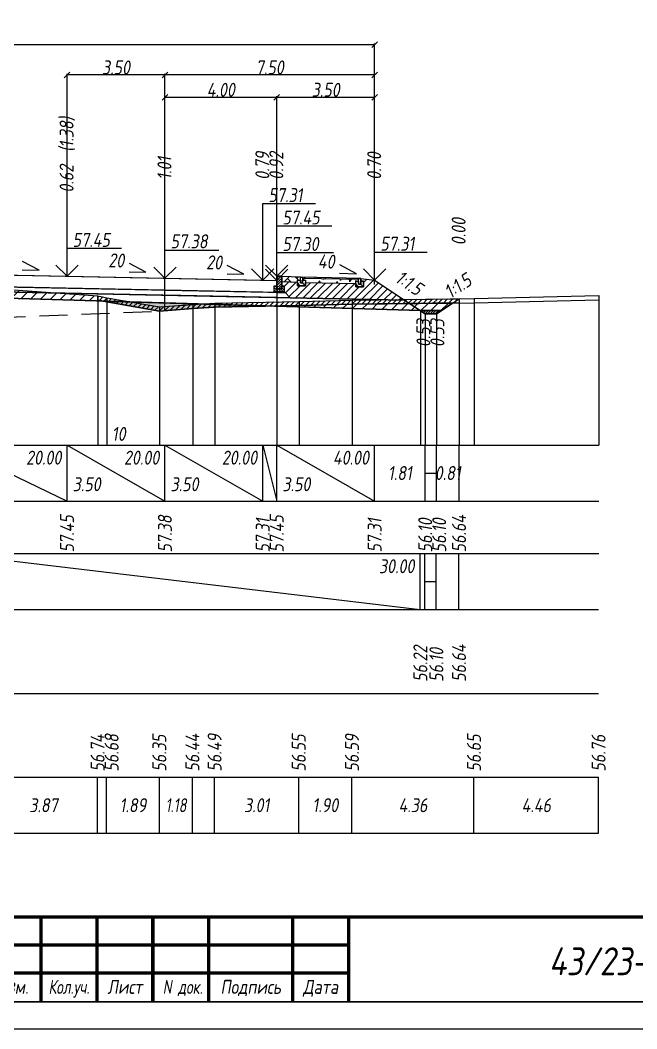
# Model space of a CAD drawing. Extents: x -717 to 1451, y -133302 to 233.
# Drawn here: x 206.2 to 316.5, y -70981.4 to -70801 of the extents above; entities that cross this region are included whole.
import ezdxf
from ezdxf.enums import TextEntityAlignment as Align

# ---------------------------------------------------------------- set-up
doc = ezdxf.new("R2010")
doc.units = 0
doc.linetypes.add('штриховая', pattern=[0.75, 0.5, -0.25])
for name, color, linetype in [('Зарамочное оформление', 7, 'Continuous'), ('Интерполированный поперечник', 2, 'Continuous'), ('КОД_399', 252, 'Continuous'), ('Код_510', 7, 'Continuous'), ('Код_514', 1, 'Continuous'), ('Код_516', 1, 'Continuous'), ('Контур_0', 7, 'Continuous'), ('Контур_2660', 7, 'Continuous'), ('Контур_2665', 7, 'Continuous'), ('Контур_400', 7, 'Continuous'), ('Контур_508', 7, 'Continuous'), ('Контур_512', 7, 'Continuous'), ('Контур_513', 7, 'Continuous'), ('Красный поперечник', 1, 'Continuous'), ('Объём_2501', 7, 'Continuous'), ('Объём_2650', 7, 'Continuous'), ('Объём_2660', 7, 'Continuous'), ('Объём_2661', 7, 'Continuous'), ('Объём_2662', 7, 'Continuous'), ('Объём_2663', 7, 'Continuous'), ('Объём_2664', 7, 'Continuous'), ('Объём_2665', 7, 'Continuous'), ('Объём_2666', 7, 'Continuous'), ('Объём_2667', 7, 'Continuous'), ('Объём_2668', 7, 'Continuous'), ('Объём_2669', 7, 'Continuous'), ('Объём_2675', 7, 'Continuous'), ('Откосы', 7, 'Continuous'), ('Отметки покрытия', 7, 'Continuous'), ('Рабочие отметки', 7, 'Continuous'), ('Рабочие отметки доп.', 7, 'Continuous'), ('Слои выравнивания', 7, 'Continuous'), ('Таблица', 7, 'Continuous'), ('Уклоны проезжей части', 7, 'Continuous'), ('Черный поперечник', 3, 'Continuous')]:
    doc.layers.add(name, color=color, linetype=linetype)
for name, color, linetype, true_color in [('Контур_2540', 2, 'Continuous', 0xffff00), ('Контур_2562', 3, 'Continuous', 0x00ff00), ('Контур_2570', 7, 'Continuous', 0x80ff00), ('Контур_2736', 4, 'Continuous', 0x00ffff), ('Контур_2737', 4, 'Continuous', 0x00ffff), ('Контур_2738', 4, 'Continuous', 0x00ffff), ('Контур_2739', 4, 'Continuous', 0x00ffff), ('Контур_2741', 4, 'Continuous', 0x00ffff), ('Контур_2742', 4, 'Continuous', 0x00ffff), ('Контур_2743', 4, 'Continuous', 0x00ffff), ('Контур_2744', 7, 'Continuous', 0xa4ffff), ('Контур_2745', 7, 'Continuous', 0xa4ffff), ('Контур_2747', 4, 'Continuous', 0x00ffff), ('Контур_2748', 4, 'Continuous', 0x00ffff), ('Контур_2749', 4, 'Continuous', 0x00ffff), ('Контур_2750', 4, 'Continuous', 0x00ffff), ('Контур_2751', 4, 'Continuous', 0x00ffff), ('Контур_2752', 4, 'Continuous', 0x00ffff), ('Контур_402', 7, 'Continuous', 0xff6464), ('Контур_703', 4, 'Continuous', 0x00ffff), ('Контур_705', 4, 'Continuous', 0x00ffff), ('Контур_707', 4, 'Continuous', 0x00ffff), ('Контур_720', 131, 'Continuous', 0xaaffff), ('Объём_2500', 7, 'Continuous', 0xc0c0c0), ('Объём_2520', 7, 'Continuous', 0x80ffff), ('Объём_2540', 2, 'Continuous', 0xffff00), ('Объём_2562', 3, 'Continuous', 0x00ff00), ('Объём_2563', 7, 'Continuous', 0xff8000), ('Объём_2570', 7, 'Continuous', 0x80ff00), ('Объём_2600', 7, 'Continuous', 0x808000), ('Объём_2620', 2, 'Continuous', 0xffff00), ('Объём_2746', 2, 'Continuous', 0xffff00)]:
    doc.layers.add(name, color=color, linetype=linetype, true_color=true_color)
doc.styles.get("Standard").update_dxf_attribs({"font": 'txt', "height": 2.5})
doc.styles.add('М', font='romand.shx', dxfattribs={"width": 0.8, "oblique": 10, "height": 2.5})
doc.dimstyles.get("Standard").update_dxf_attribs({"dimtxt": 0.18, "dimasz": 0.18, "dimexe": 0.18, "dimexo": 0.0625, "dimgap": 0.09, "dimtad": 0, "dimtih": 1, "dimtoh": 1, "dimdec": 4, "dimzin": 0, "dimdsep": 46, "dimtxsty": 'Standard', "dimcen": 0.09, "dimadec": 0, "dimazin": 0, "dimtfac": 1, "dimtdec": 4, "dimtofl": 0, "dimtmove": 0, "dimatfit": 3, "dimfxl": 1, "dimtolj": 1, "dimtzin": 0, "dimarcsym": 0})

# ---------------------------------------------------------------- blocks, each defined once
blk = doc.blocks.new('Штамп')
at = {"linetype": 'Continuous'}
blk.add_wipeout([(199.95, -411.25), (384.95, -411.25), (384.95, -426.25), (199.95, -426.25)], dxfattribs=at).dxf.layer = 'Зарамочное оформление'
at = {"layer": 'Зарамочное оформление', "linetype": 'Continuous', "lineweight": -3, "const_width": 0.6, "flags": 128}
for points in [[(199.95, -426.25), (199.95, -411.25), (384.95, -411.25)], [(209.95, -411.25), (209.95, -426.25)], [(219.95, -411.25), (219.95, -426.25)], [(229.95, -411.25), (229.95, -426.25)], [(239.95, -411.25), (239.95, -426.25)], [(254.95, -411.25), (254.95, -426.25)], [(264.95, -411.25), (264.95, -426.25)], [(374.95, -411.25), (374.95, -426.25)], [(199.95, -416.25), (264.95, -416.25)], [(374.95, -418.25), (384.95, -418.25)], [(199.95, -421.25), (264.95, -421.25)]]:
    blk.add_lwpolyline(points, dxfattribs=at)
at = {"linetype": 'Continuous', "insert": (319.95, -419.17), "char_height": 5, "width": 110, "attachment_point": 5, "style": 'М'}
blk.add_mtext('{\\Q10;\\W0.8;43/23-Р-ЗП2-1}', dxfattribs=at)
at = {"layer": 'Зарамочное оформление', "linetype": 'Continuous', "style": 'М', "oblique": 10}
for s, width, p in [('Лист', 0.8, (379.95, -414.66)), ('Изм.', 0.8, (204.95, -423.75)), ('Кол.уч.', 0.7, (214.95, -423.75)), ('Лист', 0.8, (224.95, -423.75)), ('N док.', 0.7, (235.28, -423.75)), ('Подпись', 0.8, (247.45, -423.75)), ('Дата', 0.8, (259.95, -423.75))]:
    blk.add_text(s, height=2.5, dxfattribs=dict(at, width=width)).set_placement(p, align=Align.MIDDLE_CENTER)
blk = doc.blocks.new('шифр')
blk.add_blockref('Штамп', (0, -70610))
blk = doc.blocks.new('_Oblique')
at = {"color": 0, "linetype": 'ByBlock', "lineweight": -2}
blk.add_line((-0.5, -0.5), (0.5, 0.5), dxfattribs=at)
blk = doc.blocks.new('*D3410')
at = {"color": 0, "lineweight": -2, "transparency": 16777216}
for p, q in [((252.11, -70847.55), (252.11, -70814.6)), ((252.11, -70814.78), (269.61, -70814.78)), ((269.61, -70847.5), (269.61, -70814.6))]:
    blk.add_line(p, q, dxfattribs=at)
at = {"layer": 'Defpoints', "color": 0, "transparency": 16777216}
for p in [(269.61, -70814.78), (252.11, -70847.61), (269.61, -70847.56)]:
    blk.add_point(p, dxfattribs=at)
at = {"color": 0, "lineweight": -2, "transparency": 16777216, "rotation": 180}
blk.add_blockref('_Oblique', (252.11, -70814.78), dxfattribs=at)
at = {"color": 0, "lineweight": -2, "transparency": 16777216}
blk.add_blockref('_Oblique', (269.61, -70814.78), dxfattribs=at)
at = {"color": 0, "transparency": 16777216, "insert": (260.86, -70813.44), "char_height": 2.5, "width": 9.5833, "attachment_point": 5, "style": 'М'}
blk.add_mtext('\\A1;3.50', dxfattribs=at)
blk = doc.blocks.new('*D3412')
at = {"color": 0, "lineweight": -2, "transparency": 16777216}
for p, q in [((232.11, -70847.15), (232.11, -70814.6)), ((232.11, -70814.78), (252.11, -70814.78)), ((252.11, -70847.55), (252.11, -70814.6))]:
    blk.add_line(p, q, dxfattribs=at)
at = {"layer": 'Defpoints', "color": 0, "transparency": 16777216}
for p in [(252.11, -70814.78), (232.11, -70847.21), (252.11, -70847.61)]:
    blk.add_point(p, dxfattribs=at)
at = {"color": 0, "lineweight": -2, "transparency": 16777216, "rotation": 180}
blk.add_blockref('_Oblique', (232.11, -70814.78), dxfattribs=at)
at = {"color": 0, "lineweight": -2, "transparency": 16777216}
blk.add_blockref('_Oblique', (252.11, -70814.78), dxfattribs=at)
at = {"color": 0, "transparency": 16777216, "insert": (242.11, -70813.44), "char_height": 2.5, "width": 9.1667, "attachment_point": 5, "style": 'М'}
blk.add_mtext('\\A1;4.00', dxfattribs=at)
blk = doc.blocks.new('*D3414')
at = {"color": 0, "lineweight": -2, "transparency": 16777216}
for p, q in [((214.61, -70846.8), (214.61, -70810.6)), ((232.11, -70810.78), (214.61, -70810.78)), ((232.11, -70847.15), (232.11, -70810.6))]:
    blk.add_line(p, q, dxfattribs=at)
at = {"layer": 'Defpoints', "color": 0, "transparency": 16777216}
for p in [(214.61, -70810.78), (214.61, -70846.86), (232.11, -70847.21)]:
    blk.add_point(p, dxfattribs=at)
at = {"color": 0, "lineweight": -2, "transparency": 16777216, "rotation": 180}
blk.add_blockref('_Oblique', (214.61, -70810.78), dxfattribs=at)
at = {"color": 0, "lineweight": -2, "transparency": 16777216}
blk.add_blockref('_Oblique', (232.11, -70810.78), dxfattribs=at)
at = {"color": 0, "transparency": 16777216, "insert": (223.36, -70809.44), "char_height": 2.5, "width": 9.5833, "attachment_point": 5, "style": 'М'}
blk.add_mtext('\\A1;3.50', dxfattribs=at)
blk = doc.blocks.new('*D3415')
at = {"color": 0, "lineweight": -2, "transparency": 16777216}
for p, q in [((232.11, -70847.15), (232.11, -70810.6)), ((269.61, -70810.78), (232.11, -70810.78)), ((269.61, -70848.25), (269.61, -70810.6))]:
    blk.add_line(p, q, dxfattribs=at)
at = {"layer": 'Defpoints', "color": 0, "transparency": 16777216}
for p in [(232.11, -70810.78), (232.11, -70847.21), (269.61, -70848.31)]:
    blk.add_point(p, dxfattribs=at)
at = {"color": 0, "lineweight": -2, "transparency": 16777216, "rotation": 180}
blk.add_blockref('_Oblique', (232.11, -70810.78), dxfattribs=at)
at = {"color": 0, "lineweight": -2, "transparency": 16777216}
blk.add_blockref('_Oblique', (269.61, -70810.78), dxfattribs=at)
at = {"color": 0, "transparency": 16777216, "insert": (250.86, -70809.44), "char_height": 2.5, "width": 9.5833, "attachment_point": 5, "style": 'М'}
blk.add_mtext('\\A1;7.50', dxfattribs=at)
blk = doc.blocks.new('*D3417')
at = {"color": 0, "lineweight": -2, "transparency": 16777216}
for p, q in [((118.11, -70848.25), (118.11, -70805.17)), ((118.11, -70805.35), (269.61, -70805.35)), ((269.61, -70848.25), (269.61, -70805.17))]:
    blk.add_line(p, q, dxfattribs=at)
at = {"layer": 'Defpoints', "color": 0, "transparency": 16777216}
for p in [(269.61, -70805.35), (118.11, -70848.31), (269.61, -70848.31)]:
    blk.add_point(p, dxfattribs=at)
at = {"color": 0, "lineweight": -2, "transparency": 16777216, "rotation": 180}
blk.add_blockref('_Oblique', (118.11, -70805.35), dxfattribs=at)
at = {"color": 0, "lineweight": -2, "transparency": 16777216}
blk.add_blockref('_Oblique', (269.61, -70805.35), dxfattribs=at)
at = {"color": 0, "transparency": 16777216, "insert": (193.86, -70804.01), "char_height": 2.5, "width": 11.6667, "attachment_point": 5, "style": 'М'}
blk.add_mtext('\\A1;30.30', dxfattribs=at)
blk = doc.blocks.new('БР100.30.18')
at = {"linetype": 'Continuous', "lineweight": 13}
h = blk.add_hatch(dxfattribs=at)
h.set_pattern_fill('ANSI35', scale=5)
h.set_pattern_definition([(45, (-1504.996, -4799.2297), (-0.88388348, 0.88388348), []), (45, (-1504.1121, -4799.2297), (-0.88388348, 0.88388348), [1.5625, -0.3125, 0, -0.3125])])
h.paths.add_polyline_path([(0.3, 3.47), (1.8, 3.47), (1.8, -1.03), (0, -1.03), (0, 1.97)])
h = blk.add_hatch(dxfattribs=at)
h.set_pattern_fill('ANSI35', scale=5, angle=90)
h.set_pattern_definition([(135, (-1504.996, -4800.7297), (-0.88388348, -0.88388348), []), (135, (-1504.996, -4799.8458), (-0.88388348, -0.88388348), [1.5625, -0.3125, 0, -0.3125])])
h.paths.add_polyline_path([(-1, -0.03), (0, -0.03), (0, -1.03), (1.8, -1.03), (1.8, -0.03), (2.8, -0.03), (2.8, -2.03), (-1, -2.03)])
at = {"color": 7, "lineweight": 30}
blk.add_lwpolyline([(1.8, -1.03), (0, -1.03), (0, 1.97), (0.3, 3.47), (1.8, 3.47)], close=True, dxfattribs=at)
at = {"linetype": 'Continuous'}
blk.add_lwpolyline([(0, -0.03), (-1, -0.03), (-1, -2.03), (2.8, -2.03), (2.8, -0.03), (1.8, -0.03)], dxfattribs=at)

msp = doc.modelspace()

# ---------------------------------------------------------------- linework, layer by layer
at = {"flags": 128}
msp.add_lwpolyline([(-30.054, -70981.421), (389.946, -70981.421), (389.946, -70684.421), (-30.054, -70684.421)], close=True, dxfattribs=at)
at = {"const_width": 0.6, "flags": 128}
msp.add_lwpolyline([(-10.054, -70976.421), (384.946, -70976.421), (384.946, -70689.421), (-10.054, -70689.421)], close=True, dxfattribs=at)

# ---------------------------------------------------------------- next in the draw order: block references
msp.add_blockref('шифр', (0, 59.829))

# ---------------------------------------------------------------- next in the draw order: hatches: boundary and pattern name
at = {"linetype": 'Continuous'}
h = msp.add_hatch(dxfattribs=at)
h.set_pattern_fill('AR-HBONE', color=253, scale=0.3)
h.set_pattern_definition([(45, (-42.9647, -76652.8308), (0, 1.69705627), [3.6, -1.2]), (135, (-42.1162, -76651.9823), (1e-16, 1.69705627), [3.6, -1.2])])
h.paths.add_polyline_path([(256.728, -70846.981), (256.728, -70847.981), (256.728, -70847.981)])
h.paths.add_polyline_path([(253.008, -70846.833), (256.328, -70846.981), (256.328, -70847.481), (255.828, -70847.481), (255.828, -70847.86), (253.007, -70847.733)])
at = {"linetype": 'Continuous', "lineweight": 13}
h = msp.add_hatch(dxfattribs=at)
h.set_pattern_fill('ANSI35', scale=5, angle=90)
h.set_pattern_definition([(135, (-1611.3555, -5119.3533), (-0.883883476, -0.883883476), []), (135, (-1611.3555, -5118.4694), (-0.883883476, -0.883883476), [1.5625, -0.3125, 0, -0.3125])])
h.paths.add_polyline_path([(255.828, -70847.481), (256.328, -70847.481), (256.328, -70847.981), (256.728, -70847.981), (256.728, -70847.481), (257.228, -70847.481), (257.228, -70848.481), (255.828, -70848.481)])
at = {"linetype": 'Continuous'}
h = msp.add_hatch(dxfattribs=at)
h.set_pattern_fill('ANSI31', color=256, scale=15, angle=45, style=0)
h.set_pattern_definition([(90, (-1655.401, -75800.6124), (-1.875, 3e-16), [])])
h.paths.add_polyline_path([(266.724, -70847.188), (256.728, -70846.981), (256.728, -70847.181), (266.724, -70847.38)])
at = {"linetype": 'Continuous', "lineweight": 13}
h = msp.add_hatch(dxfattribs=at)
h.set_pattern_fill('ANSI35', scale=5, angle=90)
h.set_pattern_definition([(135, (-1600.96, -5119.5594), (-0.883883476, -0.883883476), []), (135, (-1600.96, -5118.6755), (-0.883883476, -0.883883476), [1.5625, -0.3125, 0, -0.3125])])
h.paths.add_polyline_path([(266.224, -70847.688), (266.724, -70847.688), (266.724, -70848.188), (267.124, -70848.188), (267.124, -70847.688), (267.624, -70847.688), (267.624, -70848.688), (266.224, -70848.688)])
at = {"layer": 'КОД_399'}
h = msp.add_hatch(dxfattribs=at)
h.set_pattern_fill('AR-CONC', scale=0.7, angle=45, style=0)
h.set_pattern_definition([(95, (-1655.483, -75800.7016), (3.860864, 3.2396496), [0.525, -5.775]), (40, (-1655.483, -75800.7016), (-4.409945, 3.036377), [0.42, -4.62]), (145.45144, (-1655.161, -75800.4316), (-0.549081, 6.2760265), [0.4461813, -4.907995]), (91.1842, (-1656.473, -75799.7116), (6.101854, 4.4632964), [0.7875, -8.6625]), (141.63564, (-1655.9644, -75799.34), (-0.1953, 9.447982), [0.669272, -7.361996]), (36.18416, (-1656.473, -75799.712), (-0.1953, 9.447982), [0.63, -6.93]), (66, (-1655.7304, -75799.464), (4.947401, 0.9616773), [0.525, -5.775]), (11, (-1655.7304, -75799.464), (-2.38496, 4.793659), [0.42, -4.62]), (116.45144, (-1655.318, -75799.384), (2.562441, 5.7553363), [0.4461813, -4.907995]), (82.5, (-1655.4829, -75800.7016), (-1.5875523, 1.7079287), [0, -4.564, 0, -4.69, 0, -4.6375]), (52.5, (-1655.483, -75800.7016), (-0.6501106, 3.2543661), [0, -2.674, 0, -4.459, 0, -1.7675]), (12.5, (-1656.5867, -75801.8054), (2.7539272, 2.5306453), [0, -1.75, 0, -5.46, 0, -7.245]), (2.5, (-1657.0817, -75802.3003), (2.3911299, 3.3821186), [0, -2.275, 0, -3.626, 0, -5.145])])
h.paths.add_polyline_path([(266.224, -70847.688), (266.724, -70847.688), (266.724, -70847.38), (256.728, -70847.181), (256.728, -70847.481), (257.228, -70847.481), (257.228, -70847.942), (266.224, -70848.12)])
at = {"layer": 'Объём_2563'}
h = msp.add_hatch(dxfattribs=at)
h.set_pattern_fill('ANSI31', color=256, scale=0.3)
h.paths.add_polyline_path([(118.107, -70848.247), (135.607, -70847.547), (135.607, -70849.697), (134.107, -70849.727), (133.189, -70850.645), (113.932, -70851.03)])
h.paths.add_polyline_path([(254.525, -70850.645), (253.607, -70849.727), (252.107, -70849.697), (252.107, -70849.548), (253.505, -70849.548), (253.506, -70848.548), (253.006, -70848.547), (253.007, -70847.733), (255.828, -70847.86), (255.828, -70848.481), (257.228, -70848.481), (257.228, -70847.942), (266.224, -70848.12), (266.224, -70848.688), (267.624, -70848.688), (267.624, -70847.688), (267.124, -70847.688), (267.128, -70847.188), (269.607, -70847.497), (274.942, -70851.053)])
at = {"layer": 'Объём_2570'}
h = msp.add_hatch(dxfattribs=at)
h.set_pattern_fill('ANSI31', color=256, scale=0.2)
h.paths.add_polyline_path([(131.561, -70851.771), (128.912, -70852.682), (112.277, -70857.676), (109.536, -70857.669), (107.703, -70857.733), (105, -70857.735), (105, -70856.985), (107.703, -70856.983), (109.536, -70856.919), (112.277, -70856.926), (128.912, -70851.932), (131.561, -70851.021)])
h.paths.add_polyline_path([(284.702, -70851.574), (265.605, -70851.813), (256.096, -70852.05), (241.045, -70852.349), (237.09, -70852.571), (231.17, -70853.035), (221.725, -70851.393), (220.138, -70851.076), (220.138, -70850.326), (221.725, -70850.643), (231.17, -70852.285), (237.09, -70851.821), (241.045, -70851.599), (256.096, -70851.3), (265.605, -70851.063), (284.702, -70850.824)])
at = {"layer": 'Объём_2600'}
h = msp.add_hatch(dxfattribs=at)
h.set_pattern_fill('ANSI31', color=6, scale=0.4)
h.paths.add_polyline_path([(151.561, -70851.7), (129.873, -70852.351), (131.561, -70851.771), (131.561, -70851.021), (151.561, -70849.032)])
h.paths.add_polyline_path([(220.138, -70851.076), (220.988, -70851.246), (193.857, -70850.432), (193.857, -70848.678), (198.629, -70848.753), (200.768, -70848.904), (220.138, -70850.326)])
h.paths.add_polyline_path([(256.096, -70852.05), (265.605, -70851.813), (283.556, -70851.588), (281.514, -70852.949), (277.786, -70852.949), (251.104, -70852.149)])
h = msp.add_hatch(dxfattribs=at)
h.set_pattern_fill('HONEY', color=5, scale=0.3)
h.paths.add_polyline_path([(128.912, -70852.682), (112.277, -70857.676), (109.536, -70857.669), (107.703, -70857.733), (105, -70857.735), (105, -70856.985), (111.106, -70852.914), (129.873, -70852.351)])
h.paths.add_polyline_path([(241.045, -70852.349), (237.09, -70852.571), (231.17, -70853.035), (221.725, -70851.393), (220.988, -70851.246), (251.104, -70852.149)])
at = {"layer": 'Объём_2620'}
h = msp.add_hatch(dxfattribs=at)
h.set_pattern_fill('ANSI31', color=2, scale=0.1)
h.paths.add_polyline_path([(277.786, -70852.949), (278.65, -70853.525), (280.65, -70853.525), (281.514, -70852.949)])

# ---------------------------------------------------------------- next in the draw order: linework, layer by layer
for points in [[(256.328, -70846.981), (253.008, -70846.833), (253.007, -70847.733), (255.828, -70847.86), (255.828, -70847.481), (256.328, -70847.481), (256.328, -70846.981)], [(256.728, -70847.481), (257.228, -70847.481), (257.228, -70848.481), (255.828, -70848.481), (255.828, -70847.481), (256.328, -70847.481), (256.328, -70847.981), (256.728, -70847.981), (256.728, -70847.481)], [(256.328, -70846.981), (256.728, -70846.981), (256.728, -70847.981), (256.328, -70847.981), (256.328, -70846.981)], [(267.124, -70847.188), (256.728, -70846.981)], [(266.724, -70847.38), (256.728, -70847.181)], [(267.124, -70847.688), (267.624, -70847.688), (267.624, -70848.688), (266.224, -70848.688), (266.224, -70847.688), (266.724, -70847.688), (266.724, -70848.188), (267.124, -70848.188), (267.124, -70847.688)], [(266.724, -70847.188), (267.124, -70847.188), (267.124, -70848.188), (266.724, -70848.188), (266.724, -70847.188)]]:
    msp.add_lwpolyline(points)
at = {"color": 2}
msp.add_lwpolyline([(277.786, -70852.949), (278.65, -70853.525), (280.65, -70853.525), (281.514, -70852.949), (277.786, -70852.949)], dxfattribs=at)
at = {"layer": 'Интерполированный поперечник', "linetype": 'штриховая', "ltscale": 10, "flags": 128}
msp.add_lwpolyline([(112.277, -70857.676), (231.17, -70853.035)], dxfattribs=at)
at = {"layer": 'Код_510'}
for p, q in [((220.084, -70946.421), (220.084, -70936.421)), ((221.671, -70946.421), (221.671, -70936.421)), ((231.115, -70946.421), (231.115, -70936.421)), ((237.036, -70946.421), (237.036, -70936.421)), ((240.991, -70946.421), (240.991, -70936.421)), ((256.042, -70946.421), (256.042, -70936.421)), ((265.551, -70946.421), (265.551, -70936.421)), ((287.37, -70946.421), (287.37, -70936.421)), ((309.648, -70946.421), (309.648, -70936.421))]:
    msp.add_line(p, q, dxfattribs=at)
at = {"layer": 'Код_514'}
for p, q in [((193.857, -70877), (214.607, -70887)), ((214.607, -70887), (214.607, -70877)), ((214.607, -70877), (232.107, -70887)), ((232.107, -70887), (232.107, -70877)), ((232.107, -70877), (249.607, -70887)), ((249.607, -70887), (249.607, -70877)), ((249.607, -70877), (252.107, -70887)), ((252.107, -70887), (252.107, -70877)), ((252.107, -70887), (252.107, -70877)), ((252.107, -70877), (269.607, -70887)), ((269.607, -70887), (269.607, -70877)), ((278.65, -70887), (278.65, -70877)), ((280.65, -70887), (280.65, -70877)), ((284.702, -70887), (284.702, -70877)), ((278.65, -70882), (280.65, -70882))]:
    msp.add_line(p, q, dxfattribs=at)
at = {"layer": 'Код_516'}
for p, q in [((193.803, -70896.421), (277.732, -70906.421)), ((277.732, -70906.421), (277.732, -70896.421)), ((278.596, -70906.421), (278.596, -70896.421)), ((280.596, -70906.421), (280.596, -70896.421)), ((284.648, -70906.421), (284.648, -70896.421)), ((278.596, -70901.421), (280.596, -70901.421))]:
    msp.add_line(p, q, dxfattribs=at)
at = {"layer": 'Контур_0', "color": 250, "flags": 128}
for points in [[(249.607, -70849.647), (193.857, -70848.532), (193.857, -70846.382), (252.107, -70847.547), (252.107, -70849.697), (249.607, -70849.647), (249.607, -70849.647)], [(252.107, -70850.597), (193.857, -70849.432), (193.857, -70848.532), (253.607, -70849.727), (254.525, -70850.645), (252.107, -70850.597), (252.107, -70850.597)]]:
    msp.add_lwpolyline(points, dxfattribs=at)
at = {"layer": 'Контур_0', "flags": 128}
for points in [[(269.607, -70847.497), (274.784, -70850.948), (274.784, -70850.948), (274.784, -70850.948), (274.784, -70850.948), (274.784, -70850.948), (274.784, -70850.948), (274.784, -70850.948), (274.784, -70850.948), (274.784, -70850.948), (274.784, -70850.948), (274.784, -70850.948), (274.784, -70850.948), (274.784, -70850.948), (274.784, -70850.948), (278.65, -70853.525)], [(269.607, -70847.497), (274.784, -70850.948), (274.784, -70850.948), (274.784, -70850.948), (274.784, -70850.948), (274.784, -70850.948), (274.784, -70850.948), (274.784, -70850.948), (274.784, -70850.948), (274.784, -70850.948), (274.784, -70850.948), (274.784, -70850.948), (274.784, -70850.948), (274.784, -70850.948), (274.784, -70850.948), (278.65, -70853.525), (280.65, -70853.525), (284.702, -70850.824), (284.702, -70850.824), (284.702, -70850.824), (284.702, -70850.824), (284.702, -70850.824), (284.702, -70850.824), (284.702, -70850.824), (284.702, -70850.824), (284.702, -70850.824), (284.702, -70850.824), (284.702, -70850.824), (284.702, -70850.824), (284.702, -70850.824)], [(252.107, -70849.697), (253.607, -70849.727), (254.525, -70850.645), (274.942, -70851.053)]]:
    msp.add_lwpolyline(points, dxfattribs=at)
at = {"layer": 'Контур_2540', "color": 250, "flags": 128}
msp.add_lwpolyline([(193.857, -70850.432), (193.857, -70849.432), (274.942, -70851.053), (277.786, -70852.949), (193.857, -70850.432), (193.857, -70850.432)], dxfattribs=at)
at = {"layer": 'Контур_2562', "flags": 128}
msp.add_lwpolyline([(269.607, -70847.497), (269.607, -70847.497), (269.607, -70847.497), (269.607, -70847.497), (269.607, -70847.497)], dxfattribs=at)
at = {"layer": 'Контур_2570', "flags": 128}
msp.add_lwpolyline([(200.768, -70848.904), (220.138, -70850.326), (220.138, -70851.076), (221.725, -70851.393), (231.17, -70853.035), (237.09, -70852.571), (241.045, -70852.349), (256.096, -70852.05), (265.605, -70851.813), (287.424, -70851.54), (309.702, -70851.002)], dxfattribs=at)
at = {"layer": 'Контур_2660', "flags": 128}
msp.add_lwpolyline([(193.857, -70850.432), (277.786, -70852.949)], dxfattribs=at)
at = {"layer": 'Контур_2665', "flags": 128}
msp.add_lwpolyline([(269.607, -70847.497), (269.607, -70847.497)], dxfattribs=at)
at = {"layer": 'Контур_2736', "flags": 128}
for points in [[(269.607, -70847.497), (274.784, -70850.948)], [(274.784, -70850.948), (278.65, -70853.525)]]:
    msp.add_lwpolyline(points, dxfattribs=at)
at = {"layer": 'Контур_2737', "flags": 128}
msp.add_lwpolyline([(274.784, -70850.948), (274.784, -70850.948)], dxfattribs=at)
at = {"layer": 'Контур_2738', "flags": 128}
msp.add_lwpolyline([(274.784, -70850.948), (274.784, -70850.948)], dxfattribs=at)
at = {"layer": 'Контур_2739', "flags": 128}
msp.add_lwpolyline([(274.784, -70850.948), (274.784, -70850.948)], dxfattribs=at)
at = {"layer": 'Контур_2741', "flags": 128}
msp.add_lwpolyline([(284.702, -70850.824), (284.702, -70850.824)], dxfattribs=at)
at = {"layer": 'Контур_2742', "flags": 128}
msp.add_lwpolyline([(284.702, -70850.824), (284.702, -70850.824)], dxfattribs=at)
at = {"layer": 'Контур_2743', "flags": 128}
msp.add_lwpolyline([(284.702, -70850.824), (284.702, -70850.824)], dxfattribs=at)
at = {"layer": 'Контур_2744', "flags": 128}
msp.add_lwpolyline([(284.702, -70850.824), (284.702, -70850.824)], dxfattribs=at)
msp.add_lwpolyline([(284.702, -70850.824), (284.702, -70850.824)], dxfattribs=at)
msp.add_lwpolyline([(284.702, -70850.824), (284.702, -70850.824)], dxfattribs=at)
msp.add_lwpolyline([(284.702, -70850.824), (284.702, -70850.824)], dxfattribs=at)
msp.add_lwpolyline([(284.702, -70850.824), (284.702, -70850.824)], dxfattribs=at)
msp.add_lwpolyline([(284.702, -70850.824), (284.702, -70850.824)], dxfattribs=at)
at = {"layer": 'Контур_2745', "flags": 128}
msp.add_lwpolyline([(274.784, -70850.948), (274.784, -70850.948)], dxfattribs=at)
msp.add_lwpolyline([(274.784, -70850.948), (274.784, -70850.948)], dxfattribs=at)
msp.add_lwpolyline([(274.784, -70850.948), (274.784, -70850.948)], dxfattribs=at)
msp.add_lwpolyline([(274.784, -70850.948), (274.784, -70850.948)], dxfattribs=at)
msp.add_lwpolyline([(274.784, -70850.948), (274.784, -70850.948)], dxfattribs=at)
msp.add_lwpolyline([(274.784, -70850.948), (274.784, -70850.948)], dxfattribs=at)
at = {"layer": 'Контур_2747', "flags": 128}
msp.add_lwpolyline([(274.784, -70850.948), (274.784, -70850.948)], dxfattribs=at)
at = {"layer": 'Контур_2748', "flags": 128}
msp.add_lwpolyline([(274.784, -70850.948), (274.784, -70850.948)], dxfattribs=at)
at = {"layer": 'Контур_2749', "flags": 128}
msp.add_lwpolyline([(274.784, -70850.948), (274.784, -70850.948)], dxfattribs=at)
at = {"layer": 'Контур_2750', "flags": 128}
msp.add_lwpolyline([(284.702, -70850.824), (284.702, -70850.824)], dxfattribs=at)
at = {"layer": 'Контур_2751', "flags": 128}
msp.add_lwpolyline([(284.702, -70850.824), (284.702, -70850.824)], dxfattribs=at)
at = {"layer": 'Контур_2752', "flags": 128}
msp.add_lwpolyline([(284.702, -70850.824), (284.702, -70850.824)], dxfattribs=at)
at = {"layer": 'Контур_400', "flags": 128}
msp.add_lwpolyline([(193.857, -70846.382), (214.607, -70846.797), (232.107, -70847.147), (232.107, -70847.147), (232.107, -70847.147), (232.107, -70847.147), (249.607, -70847.497), (249.607, -70847.497), (252.107, -70847.547)], dxfattribs=at)
at = {"layer": 'Контур_402', "flags": 128}
msp.add_lwpolyline([(111.106, -70852.914), (151.561, -70851.7), (151.561, -70849.377), (189.76, -70848.614), (189.76, -70848.664), (191.16, -70848.636), (191.16, -70848.686), (192.56, -70848.658), (193.857, -70848.678), (193.857, -70850.432), (277.786, -70852.949)], dxfattribs=at)
at = {"layer": 'Контур_508', "flags": 128}
msp.add_lwpolyline([(105, -70856.985), (111.106, -70852.914), (151.561, -70851.7), (151.561, -70849.377), (189.76, -70848.614), (189.76, -70848.664), (191.16, -70848.636), (191.16, -70848.686), (192.56, -70848.658), (193.857, -70848.678), (193.857, -70850.432), (277.786, -70852.949), (278.65, -70853.525), (280.65, -70853.525), (284.702, -70850.824)], dxfattribs=at)
at = {"layer": 'Контур_512', "flags": 128}
msp.add_lwpolyline([(193.857, -70850.432), (277.786, -70852.949), (278.65, -70853.525), (280.65, -70853.525), (284.702, -70850.824)], dxfattribs=at)
at = {"layer": 'Контур_513', "flags": 128}
msp.add_lwpolyline([(105, -70856.985), (111.106, -70852.914), (151.561, -70851.7), (151.561, -70849.377), (189.76, -70848.614), (189.76, -70848.664), (191.16, -70848.636), (191.16, -70848.686), (192.56, -70848.658), (193.857, -70848.678), (193.857, -70850.432), (277.786, -70852.949), (278.65, -70853.525), (280.65, -70853.525), (284.702, -70850.824)], dxfattribs=at)
at = {"layer": 'Контур_703', "flags": 128}
msp.add_lwpolyline([(269.607, -70847.497), (274.784, -70850.948)], dxfattribs=at)
at = {"layer": 'Контур_705', "flags": 128}
msp.add_lwpolyline([(274.784, -70850.948), (274.784, -70850.948)], dxfattribs=at)
at = {"layer": 'Контур_707', "flags": 128}
msp.add_lwpolyline([(280.65, -70853.525), (284.702, -70850.824)], dxfattribs=at)
at = {"layer": 'Контур_720', "flags": 128}
msp.add_lwpolyline([(278.65, -70853.525), (280.65, -70853.525)], dxfattribs=at)
at = {"layer": 'Красный поперечник'}
for p, q in [((193.857, -70846.382), (214.607, -70846.797)), ((214.607, -70846.797), (232.107, -70847.147)), ((232.107, -70847.147), (249.607, -70847.497)), ((249.607, -70847.497), (252.107, -70847.547)), ((269.607, -70847.497), (278.65, -70853.525)), ((280.65, -70853.525), (284.702, -70850.824)), ((284.702, -70850.824), (284.702, -70877)), ((277.786, -70852.949), (277.786, -70877)), ((278.65, -70853.525), (278.65, -70877)), ((278.65, -70853.525), (280.65, -70853.525)), ((280.65, -70853.525), (280.65, -70877))]:
    msp.add_line(p, q, dxfattribs=at)
at = {"layer": 'Объём_2500', "color": 250, "flags": 128}
for points in [[(249.607, -70849.647), (193.857, -70848.532), (193.857, -70846.382), (252.107, -70847.547), (252.107, -70849.697), (249.607, -70849.647), (249.607, -70849.647)], [(232.107, -70847.147), (252.107, -70847.547), (252.107, -70849.697), (249.607, -70849.647), (249.607, -70849.647), (249.607, -70849.647), (232.107, -70849.297), (232.107, -70847.147)]]:
    msp.add_lwpolyline(points, dxfattribs=at)
at = {"layer": 'Объём_2501', "flags": 128}
for points in [[(193.857, -70846.382), (214.607, -70846.797), (232.107, -70847.147), (232.107, -70847.147), (232.107, -70847.147), (232.107, -70847.147), (249.607, -70847.497), (249.607, -70847.497), (252.107, -70847.547)], [(232.107, -70847.147), (249.607, -70847.497), (249.607, -70847.497), (252.107, -70847.547)]]:
    msp.add_lwpolyline(points, dxfattribs=at)
at = {"layer": 'Объём_2520', "color": 250, "flags": 128}
for points in [[(252.107, -70850.597), (193.857, -70849.432), (193.857, -70848.532), (253.607, -70849.727), (254.525, -70850.645), (252.107, -70850.597), (252.107, -70850.597)], [(232.107, -70849.297), (253.607, -70849.727), (254.525, -70850.645), (252.107, -70850.597), (252.107, -70850.597), (252.107, -70850.597), (232.107, -70850.197), (232.107, -70849.297)]]:
    msp.add_lwpolyline(points, dxfattribs=at)
at = {"layer": 'Объём_2540', "color": 250, "flags": 128}
for points in [[(193.857, -70850.432), (193.857, -70849.432), (274.942, -70851.053), (277.786, -70852.949), (193.857, -70850.432), (193.857, -70850.432)], [(232.107, -70850.197), (274.942, -70851.053), (277.786, -70852.949), (232.107, -70851.579), (232.107, -70850.197)]]:
    msp.add_lwpolyline(points, dxfattribs=at)
at = {"layer": 'Объём_2562', "flags": 128}
msp.add_lwpolyline([(269.607, -70847.497), (269.607, -70847.497), (269.607, -70847.497), (269.607, -70847.497), (269.607, -70847.497)], dxfattribs=at)
msp.add_lwpolyline([(269.607, -70847.497), (269.607, -70847.497), (269.607, -70847.497), (269.607, -70847.497), (269.607, -70847.497)], dxfattribs=at)
at = {"layer": 'Объём_2563', "flags": 128}
msp.add_lwpolyline([(254.525, -70850.645), (253.607, -70849.727), (252.107, -70849.697), (252.107, -70849.548), (253.505, -70849.548), (253.506, -70848.548), (253.006, -70848.547), (253.007, -70847.733), (255.828, -70847.86), (255.828, -70848.481), (257.228, -70848.481), (257.228, -70847.942), (266.224, -70848.12), (266.224, -70848.688), (267.624, -70848.688), (267.624, -70847.688), (267.124, -70847.688), (267.128, -70847.188), (269.607, -70847.497), (274.942, -70851.053), (254.525, -70850.645), (254.525, -70850.645)], dxfattribs=at)
at = {"layer": 'Объём_2570', "flags": 128}
for points in [[(284.702, -70851.574), (265.605, -70851.813), (256.096, -70852.05), (241.045, -70852.349), (237.09, -70852.571), (231.17, -70853.035), (221.725, -70851.393), (220.138, -70851.076), (220.138, -70850.326), (221.725, -70850.643), (231.17, -70852.285), (237.09, -70851.821), (241.045, -70851.599), (256.096, -70851.3), (265.605, -70851.063), (284.702, -70850.824), (284.702, -70851.574), (284.702, -70851.574)], [(232.107, -70852.212), (237.09, -70851.821), (241.045, -70851.599), (256.096, -70851.3), (265.605, -70851.063), (284.702, -70850.824), (284.702, -70851.574), (284.702, -70851.574), (284.702, -70851.574), (265.605, -70851.813), (256.096, -70852.05), (241.045, -70852.349), (237.09, -70852.571), (232.107, -70852.962), (232.107, -70852.212)]]:
    msp.add_lwpolyline(points, dxfattribs=at)
at = {"layer": 'Объём_2600', "color": 5, "flags": 128}
msp.add_lwpolyline([(241.045, -70852.349), (237.09, -70852.571), (231.17, -70853.035), (221.725, -70851.393), (220.988, -70851.246), (251.104, -70852.149), (241.045, -70852.349), (241.045, -70852.349)], dxfattribs=at)
at = {"layer": 'Объём_2600', "flags": 128}
for points in [[(283.556, -70851.588), (284.702, -70850.824), (284.702, -70851.574), (283.556, -70851.588), (283.556, -70851.588)], [(283.556, -70851.588), (284.702, -70850.824), (284.702, -70851.574), (283.556, -70851.588), (283.556, -70851.588)], [(232.107, -70851.579), (251.104, -70852.149), (241.045, -70852.349), (241.045, -70852.349), (241.045, -70852.349), (237.09, -70852.571), (232.107, -70852.962), (232.107, -70851.579)]]:
    msp.add_lwpolyline(points, dxfattribs=at)
at = {"layer": 'Объём_2620', "flags": 128}
msp.add_lwpolyline([(277.786, -70852.949), (281.514, -70852.949), (280.65, -70853.525), (278.65, -70853.525), (277.786, -70852.949), (277.786, -70852.949)], dxfattribs=at)
msp.add_lwpolyline([(277.786, -70852.949), (281.514, -70852.949), (280.65, -70853.525), (278.65, -70853.525), (277.786, -70852.949), (277.786, -70852.949)], dxfattribs=at)
at = {"layer": 'Объём_2650', "color": 6, "flags": 128}
for points in [[(220.138, -70851.076), (220.988, -70851.246), (193.857, -70850.432), (193.857, -70848.678), (198.629, -70848.753), (200.768, -70848.904), (220.138, -70850.326), (220.138, -70851.076), (220.138, -70851.076)], [(256.096, -70852.05), (265.605, -70851.813), (283.556, -70851.588), (281.514, -70852.949), (277.786, -70852.949), (251.104, -70852.149), (256.096, -70852.05), (256.096, -70852.05)]]:
    msp.add_lwpolyline(points, dxfattribs=at)
at = {"layer": 'Объём_2650', "flags": 128}
msp.add_lwpolyline([(256.096, -70852.05), (265.605, -70851.813), (283.556, -70851.588), (281.514, -70852.949), (277.786, -70852.949), (251.104, -70852.149), (256.096, -70852.05), (256.096, -70852.05)], dxfattribs=at)
at = {"layer": 'Объём_2660', "flags": 128}
for points in [[(193.857, -70850.432), (277.786, -70852.949)], [(232.107, -70851.579), (277.786, -70852.949)]]:
    msp.add_lwpolyline(points, dxfattribs=at)
at = {"layer": 'Объём_2661', "flags": 128}
msp.add_lwpolyline([(269.607, -70847.497), (274.784, -70850.948), (277.786, -70852.949)], dxfattribs=at)
msp.add_lwpolyline([(269.607, -70847.497), (274.784, -70850.948), (277.786, -70852.949)], dxfattribs=at)
at = {"layer": 'Объём_2662', "flags": 128}
msp.add_lwpolyline([(281.514, -70852.949), (284.702, -70850.824)], dxfattribs=at)
msp.add_lwpolyline([(281.514, -70852.949), (284.702, -70850.824)], dxfattribs=at)
at = {"layer": 'Объём_2663', "flags": 128}
for points in [[(277.786, -70852.949), (278.65, -70853.525)], [(277.786, -70852.949), (278.65, -70853.525)], [(280.65, -70853.525), (281.514, -70852.949)], [(280.65, -70853.525), (281.514, -70852.949)]]:
    msp.add_lwpolyline(points, dxfattribs=at)
at = {"layer": 'Объём_2664', "flags": 128}
msp.add_lwpolyline([(278.65, -70853.525), (280.65, -70853.525)], dxfattribs=at)
msp.add_lwpolyline([(278.65, -70853.525), (280.65, -70853.525)], dxfattribs=at)
at = {"layer": 'Объём_2665', "flags": 128}
msp.add_lwpolyline([(269.607, -70847.497), (269.607, -70847.497)], dxfattribs=at)
msp.add_lwpolyline([(269.607, -70847.497), (269.607, -70847.497)], dxfattribs=at)
at = {"layer": 'Объём_2666', "flags": 128}
for points in [[(269.607, -70847.497), (274.784, -70850.948)], [(269.607, -70847.497), (274.784, -70850.948)], [(274.784, -70850.948), (277.786, -70852.949)], [(274.784, -70850.948), (277.786, -70852.949)]]:
    msp.add_lwpolyline(points, dxfattribs=at)
at = {"layer": 'Объём_2667', "flags": 128}
for points in [[(274.784, -70850.948), (274.784, -70850.948)], [(274.784, -70850.948), (274.784, -70850.948)], [(284.702, -70850.824), (284.702, -70850.824)], [(284.702, -70850.824), (284.702, -70850.824)]]:
    msp.add_lwpolyline(points, dxfattribs=at)
at = {"layer": 'Объём_2668', "flags": 128}
for points in [[(274.784, -70850.948), (274.784, -70850.948)], [(274.784, -70850.948), (274.784, -70850.948)], [(284.702, -70850.824), (284.702, -70850.824)], [(284.702, -70850.824), (284.702, -70850.824)]]:
    msp.add_lwpolyline(points, dxfattribs=at)
at = {"layer": 'Объём_2669', "flags": 128}
for points in [[(274.784, -70850.948), (274.784, -70850.948)], [(274.784, -70850.948), (274.784, -70850.948)], [(284.702, -70850.824), (284.702, -70850.824)], [(284.702, -70850.824), (284.702, -70850.824)]]:
    msp.add_lwpolyline(points, dxfattribs=at)
at = {"layer": 'Объём_2675', "flags": 128}
for points in [[(274.784, -70850.948), (274.784, -70850.948)], [(274.784, -70850.948), (274.784, -70850.948)], [(274.784, -70850.948), (274.784, -70850.948)], [(274.784, -70850.948), (274.784, -70850.948)], [(274.784, -70850.948), (274.784, -70850.948)], [(274.784, -70850.948), (274.784, -70850.948)], [(274.784, -70850.948), (274.784, -70850.948)], [(274.784, -70850.948), (274.784, -70850.948)], [(274.784, -70850.948), (274.784, -70850.948)], [(274.784, -70850.948), (274.784, -70850.948)], [(274.784, -70850.948), (274.784, -70850.948)], [(274.784, -70850.948), (274.784, -70850.948)], [(284.702, -70850.824), (284.702, -70850.824)], [(284.702, -70850.824), (284.702, -70850.824)], [(284.702, -70850.824), (284.702, -70850.824)], [(284.702, -70850.824), (284.702, -70850.824)], [(284.702, -70850.824), (284.702, -70850.824)], [(284.702, -70850.824), (284.702, -70850.824)], [(284.702, -70850.824), (284.702, -70850.824)], [(284.702, -70850.824), (284.702, -70850.824)], [(284.702, -70850.824), (284.702, -70850.824)], [(284.702, -70850.824), (284.702, -70850.824)], [(284.702, -70850.824), (284.702, -70850.824)], [(284.702, -70850.824), (284.702, -70850.824)]]:
    msp.add_lwpolyline(points, dxfattribs=at)
at = {"layer": 'Объём_2746', "flags": 128}
for points in [[(198.629, -70850.575), (198.629, -70848.753), (200.768, -70848.904), (220.138, -70850.326), (220.138, -70851.076), (220.988, -70851.246), (198.629, -70850.575), (198.629, -70850.575)], [(256.096, -70852.05), (265.605, -70851.813), (275.888, -70851.684), (277.786, -70852.949), (251.104, -70852.149), (256.096, -70852.05), (256.096, -70852.05)], [(256.096, -70852.05), (265.605, -70851.813), (275.888, -70851.684), (277.786, -70852.949), (251.104, -70852.149), (256.096, -70852.05), (256.096, -70852.05)]]:
    msp.add_lwpolyline(points, dxfattribs=at)
at = {"layer": 'Откосы', "color": 1, "flags": 128}
for points in [[(206.602, -70845.636), (209.601, -70845.696), (206.632, -70844.137)], [(225.727, -70846.019), (228.726, -70846.079), (225.757, -70844.519)], [(243.227, -70846.369), (246.226, -70846.429), (243.257, -70844.869)], [(263.345, -70846.245), (266.343, -70846.365), (263.405, -70844.747)]]:
    msp.add_lwpolyline(points, dxfattribs=at)
at = {"layer": 'Отметки покрытия', "color": 1}
for p, q in [((249.607, -70847.497), (249.607, -70833.797)), ((249.607, -70833.797), (259.013, -70833.797)), ((252.107, -70846.797), (252.107, -70837.797)), ((252.107, -70837.797), (261.969, -70837.797)), ((214.607, -70846.797), (214.607, -70841.797)), ((214.607, -70841.797), (224.339, -70841.797)), ((232.107, -70847.147), (232.107, -70842.147)), ((232.107, -70842.147), (241.732, -70842.147)), ((252.107, -70847.547), (252.107, -70842.547)), ((252.107, -70842.547), (262.246, -70842.547)), ((269.607, -70847.497), (269.607, -70842.497)), ((269.607, -70842.497), (279.006, -70842.497)), ((214.607, -70846.797), (212.607, -70844.797)), ((214.607, -70846.797), (216.607, -70844.797)), ((232.107, -70847.147), (230.107, -70845.147)), ((232.107, -70847.147), (234.107, -70845.147)), ((249.607, -70847.497), (247.607, -70845.497)), ((249.607, -70847.497), (251.607, -70845.497)), ((252.107, -70846.797), (250.107, -70844.797)), ((252.107, -70847.547), (250.107, -70845.547)), ((252.107, -70846.797), (254.107, -70844.797)), ((252.107, -70847.547), (254.107, -70845.547)), ((269.607, -70847.497), (267.607, -70845.497)), ((269.607, -70847.497), (271.607, -70845.497))]:
    msp.add_line(p, q, dxfattribs=at)
at = {"layer": 'Слои выравнивания'}
msp.add_line((252.107, -70847.547), (252.107, -70877), dxfattribs=at)
at = {"layer": 'Таблица'}
for p, q in [((80, -70877), (309.702, -70877)), ((80, -70887), (309.702, -70887)), ((80, -70896.421), (309.702, -70896.421)), ((79.946, -70906.421), (309.648, -70906.421)), ((79.946, -70921.421), (309.648, -70921.421)), ((79.946, -70936.421), (309.648, -70936.421)), ((79.946, -70946.421), (309.648, -70946.421))]:
    msp.add_line(p, q, dxfattribs=at)
at = {"layer": 'Уклоны проезжей части', "color": 1, "flags": 128}
for points in [[(206.602, -70845.636), (209.601, -70845.696), (206.632, -70844.137)], [(225.727, -70846.019), (228.726, -70846.079), (225.757, -70844.519)], [(243.227, -70846.369), (246.226, -70846.429), (243.257, -70844.869)], [(263.345, -70846.245), (266.343, -70846.365), (263.405, -70844.747)]]:
    msp.add_lwpolyline(points, dxfattribs=at)
at = {"layer": 'Черный поперечник', "color": 7}
for p, q in [((220.138, -70850.326), (220.138, -70877)), ((221.725, -70850.643), (221.725, -70877)), ((256.096, -70851.3), (256.096, -70877)), ((265.605, -70851.063), (265.605, -70877)), ((287.424, -70850.79), (287.424, -70877)), ((309.702, -70850.252), (309.702, -70877)), ((231.17, -70852.285), (231.17, -70877)), ((237.09, -70851.821), (237.09, -70877)), ((241.045, -70851.599), (241.045, -70877))]:
    msp.add_line(p, q, dxfattribs=at)
at = {"layer": 'Черный поперечник', "flags": 128}
msp.add_lwpolyline([(80, -70857), (107.703, -70856.983), (109.536, -70856.919), (112.277, -70856.926), (128.912, -70851.932), (131.561, -70851.021), (149.253, -70849.266), (151.561, -70849.032), (153.992, -70848.968), (174.304, -70848.362), (176.492, -70848.405), (193.857, -70848.678), (198.629, -70848.753), (200.768, -70848.904), (220.138, -70850.326), (221.725, -70850.643), (231.17, -70852.285), (237.09, -70851.821), (241.045, -70851.599), (256.096, -70851.3), (265.605, -70851.063), (287.424, -70850.79), (309.702, -70850.252)], dxfattribs=at)

# ---------------------------------------------------------------- next in the draw order: block references
at = {"lineweight": 18, "xscale": 0.5, "yscale": 0.5, "zscale": 0.5, "rotation": 359.9444632229611}
msp.add_blockref('БР100.30.18', (252.106, -70848.53), dxfattribs=at)

# ---------------------------------------------------------------- next in the draw order: texts
at = {"layer": 'Код_510', "style": 'М', "oblique": 10, "width": 0.8}
for s, p in [('56.74', (220.084, -70935.421)), ('56.68', (222.584, -70935.421)), ('56.35', (231.115, -70935.421)), ('56.44', (237.036, -70935.421)), ('56.49', (240.991, -70935.421)), ('56.55', (256.042, -70935.421)), ('56.59', (265.551, -70935.421)), ('56.65', (287.37, -70935.421)), ('56.76', (309.648, -70935.421))]:
    msp.add_text(s, height=2.5, rotation=90, dxfattribs=at).set_placement(p, align=Align.MIDDLE_LEFT)
at = {"layer": 'Код_510', "style": 'М', "oblique": 10}
for s, width, p in [('3.87', 0.8, (210.399, -70941.421)), ('1.89', 0.8, (226.393, -70941.421)), ('1.18', 0.7, (234.076, -70941.421)), ('3.01', 0.8, (248.516, -70941.421)), ('1.90', 0.8, (260.796, -70941.421)), ('4.36', 0.8, (276.46, -70941.421)), ('4.46', 0.8, (298.509, -70941.421))]:
    msp.add_text(s, height=2.5, dxfattribs=dict(at, width=width)).set_placement(p, align=Align.MIDDLE_CENTER)
at = {"layer": 'Код_514', "style": 'М', "oblique": 10, "width": 0.8}
for s, p in [('20.00', (213.607, -70878)), ('20.00', (231.107, -70878)), ('20.00', (248.607, -70878)), ('40.00', (268.607, -70878))]:
    msp.add_text(s, height=2.5, dxfattribs=at).set_placement(p, align=Align.TOP_RIGHT)
for s, p in [('1.81', (274.129, -70882)), ('0.81', (282.676, -70882))]:
    msp.add_text(s, height=2.5, dxfattribs=at).set_placement(p, align=Align.MIDDLE_CENTER)
for p in [(215.607, -70886), (233.107, -70886), (253.107, -70886)]:
    msp.add_text('3.50', height=2.5, dxfattribs=at).set_placement(p, align=Align.BOTTOM_LEFT)
for s, p in [('57.45', (214.607, -70896.207)), ('57.45', (252.107, -70896.207)), ('57.38', (232.107, -70896.207)), ('57.31', (249.607, -70896.207)), ('57.31', (269.607, -70896.207)), ('56.10', (278.65, -70896.207)), ('56.10', (281.15, -70896.207)), ('56.64', (284.702, -70896.207))]:
    msp.add_text(s, height=2.5, rotation=90, dxfattribs=at).set_placement(p, align=Align.MIDDLE_LEFT)
at = {"layer": 'Код_516', "style": 'М', "oblique": 10, "width": 0.8}
msp.add_text('30.00', height=2.5, dxfattribs=at).set_placement((276.732, -70897.421), align=Align.TOP_RIGHT)
for s, p in [('56.22', (277.786, -70919.371)), ('56.64', (284.702, -70919.371)), ('56.10', (280.65, -70919.371))]:
    msp.add_text(s, height=2.5, rotation=90, dxfattribs=at).set_placement(p, align=Align.MIDDLE_LEFT)
at = {"layer": 'Откосы', "color": 1, "style": 'М', "oblique": 10, "width": 0.8}
for s, rotation, p in [('20', 358.85423, (223.377, -70845.972)), ('20', 358.85423, (240.877, -70846.322)), ('40', 357.70938, (260.897, -70846.147)), ('1:1.5', 33.69007, (285.602, -70850.17)), ('1:1.5', 326.30994, (274.683, -70849.679))]:
    msp.add_text(s, height=2.5, rotation=rotation, dxfattribs=at).set_placement(p, align=Align.BOTTOM_CENTER)
at = {"layer": 'Отметки покрытия', "color": 1, "style": 'М', "oblique": 10, "width": 0.8}
for s, p in [('57.31', (250.607, -70834.284)), ('57.45', (253.107, -70838.284)), ('57.45', (215.607, -70842.299)), ('57.38', (233.107, -70842.556)), ('57.30', (253.107, -70843.034)), ('57.31', (270.607, -70842.984))]:
    msp.add_text(s, height=2.5, dxfattribs=at).set_placement(p, align=Align.BOTTOM_LEFT)
at = {"layer": 'Рабочие отметки', "color": 1, "style": 'М', "oblique": 10, "width": 0.8}
for s, p in [('0.92', (252.029, -70829.547)), ('1.01', (232.029, -70829.547)), ('0.79', (249.529, -70829.547)), ('0.70', (269.529, -70829.547)), ('0.62', (214.529, -70831.84)), ('0.00', (284.624, -70841.255))]:
    msp.add_text(s, height=2.5, rotation=90, dxfattribs=at).set_placement(p, align=Align.MIDDLE_LEFT)
for p in [(278.322, -70854.456), (280.822, -70854.456)]:
    msp.add_text('0.53', height=2.5, rotation=90, dxfattribs=at).set_placement(p, align=Align.MIDDLE_RIGHT)
at = {"layer": 'Рабочие отметки доп.', "color": 1, "style": 'М', "oblique": 10, "width": 0.8}
msp.add_text('(1.38)', height=2.5, rotation=90, dxfattribs=at).set_placement((214.529, -70824.54), align=Align.MIDDLE_LEFT)
at = {"layer": 'Слои выравнивания', "style": 'М', "oblique": 10, "width": 0.8}
msp.add_text('10', height=2.5, dxfattribs=at).set_placement((223.85, -70877), align=Align.BOTTOM_CENTER)
at = {"layer": 'Уклоны проезжей части', "color": 1, "style": 'М', "oblique": 10, "width": 0.8}
for s, rotation, p in [('20', 358.85423, (223.377, -70845.972)), ('20', 358.85423, (240.877, -70846.322)), ('40', 357.70938, (260.897, -70846.147)), ('1:1.5', 33.69007, (285.602, -70850.17)), ('1:1.5', 326.30994, (274.683, -70849.679))]:
    msp.add_text(s, height=2.5, rotation=rotation, dxfattribs=at).set_placement(p, align=Align.BOTTOM_CENTER)

# ---------------------------------------------------------------- next in the draw order: dimensions: what is measured, and where the dimension line sits
at = {"color": 5}
for base, p1, p2, picture, middle in [((269.607, -70805.352), (118.107, -70848.309), (269.607, -70848.309), '*D3417', (193.857, -70805.352)), ((252.107, -70814.782), (232.107, -70847.209), (252.107, -70847.609), '*D3412', (242.107, -70814.782)), ((269.607, -70814.782), (252.107, -70847.609), (269.607, -70847.559), '*D3410', (260.857, -70814.782))]:
    dim = msp.add_linear_dim(base=base, p1=p1, p2=p2, angle=180, dimstyle='Standard', override={"dimtxt": 2.5, "dimasz": 1, "dimtad": 1, "dimdec": 2, "dimlfac": 0.2, "dimtxsty": 'М', "dimblk1": 'Oblique', "dimblk2": 'Oblique', "dimsah": 1}, dxfattribs=at)
    dim.commit()
    dim.dimension.update_dxf_attribs({"geometry": picture, "text_midpoint": middle, "dimtype": 160})
for base, p1, p2, picture, middle in [((214.607, -70810.782), (232.107, -70847.209), (214.607, -70846.859), '*D3414', (223.357, -70810.782)), ((232.107, -70810.782), (269.607, -70848.309), (232.107, -70847.209), '*D3415', (250.857, -70810.782))]:
    dim = msp.add_linear_dim(base=base, p1=p1, p2=p2, dimstyle='Standard', override={"dimtxt": 2.5, "dimasz": 1, "dimtad": 1, "dimdec": 2, "dimlfac": 0.2, "dimtxsty": 'М', "dimblk1": 'Oblique', "dimblk2": 'Oblique', "dimsah": 1}, dxfattribs=at)
    dim.commit()
    dim.dimension.update_dxf_attribs({"geometry": picture, "text_midpoint": middle, "dimtype": 160})

doc.saveas('drawing.dxf')
